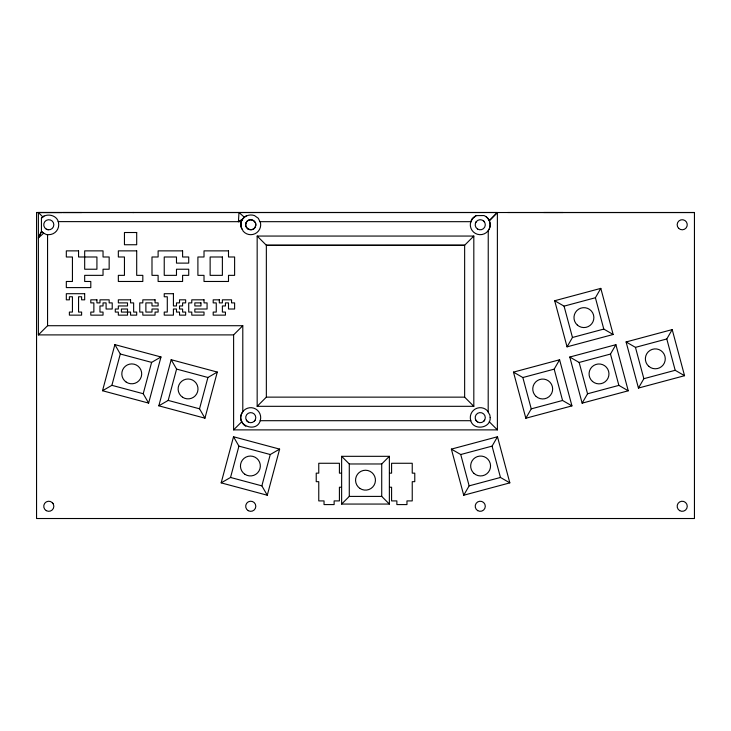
<?xml version="1.0" encoding="UTF-8"?>
<svg xmlns="http://www.w3.org/2000/svg" width="731" height="731" viewBox="0 0 731 731"><rect width="100%" height="100%" fill="white"/><g stroke="black" fill="none" stroke-linecap="round" stroke-linejoin="round"><path stroke-width="1.1" d="M488.198 411.809L488.244 230.649C492.036 225.705 489.852 217.792 484.023 215.554L476.274 215.618L472.244 218.825L470.362 223.613A9.942 9.942 0 0 0 484.214 233.856A9.942 9.942 0 0 0 486.161 216.741M240.828 223.942C241.303 217.354 248.202 213.415 254.461 215.563L258.317 218.286L260.528 222.937A9.942 9.942 0 0 1 243.176 231.188L240.965 226.537L241.376 221.539M241.76 220.652L238.434 221.676L238.982 212.493L244.291 217.162M241.367 221.676L58.151 221.621M102.523 390.738L114.877 344.621L160.984 356.975L148.631 403.092L102.523 390.738L111.889 385.328L143.221 393.717L148.631 403.092M111.889 385.328L120.286 353.996L114.877 344.621M143.221 393.717L151.619 362.384L160.984 356.975M158.828 405.824L171.182 359.707L217.29 372.07L204.936 418.178L158.828 405.824L168.194 400.414L199.526 408.803L204.936 418.178M168.194 400.414L176.591 369.082L171.182 359.707M199.526 408.803L207.924 377.479L217.29 372.07M221.164 482.871L233.518 436.763L279.626 449.117L267.272 495.225L221.164 482.871L230.53 477.462L261.862 485.859L267.272 495.225M230.53 477.462L238.927 446.129L233.518 436.763M261.862 485.859L270.26 454.527L279.626 449.117M242.135 412.668C234.423 425.113 257.001 433.858 260.355 420.215A9.942 9.942 0 0 0 243.715 410.603L242.135 412.668A9.942 9.942 0 0 0 245.771 426.255M38.377 237.977L41.439 231.398L41.439 218.14C46.163 212.648 57.091 214.877 58.453 222.388A9.942 9.942 0 0 1 48.548 234.678C46.236 236.022 37.994 228.538 43.604 233.226L38.377 237.977L41.585 231.599M463.728 495.225L469.138 485.859L500.47 477.462L509.836 482.871L463.728 495.225L451.374 449.117L497.482 436.763L509.836 482.871M451.374 449.117L460.74 454.527L492.073 446.129L497.482 436.763M525.836 418.242L531.245 408.867L562.568 400.478L571.944 405.888L559.59 359.771L513.473 372.125L525.836 418.242L571.944 405.888M513.473 372.125L522.848 377.534L554.18 369.146L559.59 359.771M567.055 346.841L572.464 337.475L603.788 329.078L613.163 334.487L600.809 288.38L554.692 300.733L567.055 346.841L613.163 334.487M554.692 300.733L564.067 306.143L595.399 297.745L600.809 288.38M582.141 403.156L587.55 393.781L618.874 385.383L628.249 390.793L615.895 344.685L569.787 357.039L582.141 403.156L628.249 390.793M569.787 357.039L579.153 362.448L610.486 354.06L615.895 344.685M638.446 388.06L643.856 378.695L675.188 370.297L684.554 375.707L638.446 388.06L626.092 341.953L672.2 329.599L684.554 375.707M626.092 341.953L635.458 347.362L666.791 338.965L672.2 329.599M475.68 222.571L476.402 221.466M254.315 421.211L255.119 420.161M483.812 421.211L484.616 420.161M489.368 220.771L497.382 212.493L38.377 212.493L38.377 334.899L233.609 334.899L242.793 325.715L242.793 411.809M543.718 212.502L563.053 212.511M38.377 334.899L47.561 325.715L242.793 325.715M233.609 334.899L233.609 429.883L241.76 421.723M257.166 406.317L266.349 397.134L266.349 245.241L257.166 236.058L257.166 406.317L473.816 406.317L473.816 236.058L257.166 236.058M473.816 236.058L464.642 245.241L266.358 245.26L464.642 245.241L464.642 397.152L473.816 406.317M489.267 220.607L497.382 212.493L497.382 429.883L233.609 429.883M341.633 504.061L349.281 496.404L349.281 463.975L341.633 456.318L341.633 504.061L389.367 504.061L389.367 456.318L341.633 456.318M349.281 463.975L381.719 463.975L389.367 456.318M41.439 218.14L44.015 216.011M238.434 221.676L242.555 219.09M132.823 212.529L133.709 212.52M507.68 212.502L694.45 212.52L694.45 518.517L36.55 518.517L36.55 212.52L694.45 212.52M260.117 221.676L470.846 221.676M266.349 397.134L464.642 397.152M260.145 420.7L470.828 420.7M341.276 473.149L339.412 473.149L339.412 463.271L318.762 463.271L318.762 473.149L316.231 473.149L316.231 481.674L318.762 481.674L318.762 500.909L324.034 500.909L324.034 504.582L334.131 504.582L334.131 500.909L339.412 500.909L339.412 487.23L341.276 487.23M389.724 473.149L391.588 473.149L391.588 463.271L412.238 463.271L412.238 473.149L414.769 473.149L414.769 481.674L412.238 481.674L412.238 500.909L406.966 500.909L406.966 504.582L396.869 504.582L396.869 500.909L391.588 500.909L391.588 487.23L389.724 487.23M349.281 496.404L381.719 496.404L389.367 504.061M62.866 212.52L81.689 212.529M36.55 212.52L62.098 212.547M46.903 229.424L48.182 229.753M120.286 353.996L151.619 362.384M176.591 369.082L207.924 377.479M238.927 446.129L270.26 454.527M489.231 421.723L497.382 429.883M38.377 212.493L42.791 216.906M483.52 220.89L484.397 221.868M475.872 420.161L476.676 421.211M246.374 420.161L247.179 421.211M52.358 502.709L53.162 503.75M666.791 338.965L675.188 370.297M635.458 347.362L643.856 378.695M595.399 297.745L603.788 329.078M610.486 354.06L618.874 385.383M564.067 306.143L572.464 337.475M579.153 362.448L587.55 393.781M554.18 369.146L562.568 400.478M522.848 377.534L531.245 408.867M492.073 446.129L500.47 477.462M460.74 454.527L469.138 485.859M381.719 463.975L381.719 496.404M47.561 234.523L47.561 325.715M470.992 221.091A9.942 9.942 0 0 1 476.274 215.618M241.76 229.004A9.942 9.942 0 0 1 246.475 215.755M490.19 417.492C491.013 428.558 473.103 430.897 470.673 420.352A9.942 9.942 0 0 1 487.175 410.502L489.816 414.925L490.19 417.492M246.045 222.882C243.441 228.83 253.291 232.714 255.439 226.592C258.052 220.643 248.202 216.76 246.045 222.882M136.697 232.513L124.453 232.513L124.453 244.748L136.697 244.748L136.697 232.513M78.555 250.87L66.32 250.87L66.32 256.992L72.433 256.992L72.433 281.472L66.32 281.472L66.32 287.594L90.799 287.594L90.799 281.472L84.677 281.472L84.677 275.349L103.034 275.349L103.034 269.227L109.157 269.227L109.157 256.992L103.034 256.992L103.034 250.87L84.677 250.87L84.677 269.227L96.921 269.227L96.921 256.992L78.555 256.992L78.555 250.87M136.697 250.87L118.34 250.87L118.34 256.992L124.453 256.992L124.453 275.349L118.34 275.349L118.34 281.472L142.819 281.472L142.819 275.349L136.697 275.349L136.697 250.87M182.595 250.87L158.115 250.87L158.115 256.992L151.993 256.992L151.993 275.349L158.115 275.349L158.115 281.472L182.595 281.472L182.595 275.349L188.717 275.349L188.717 269.227L176.482 269.227L176.482 275.349L164.237 275.349L164.237 256.992L176.482 256.992L176.482 263.114L188.717 263.114L188.717 256.992L182.595 256.992L182.595 250.87M228.501 250.87L204.013 250.87L204.013 256.992L197.9 256.992L197.9 275.349L204.013 275.349L204.013 281.472L228.501 281.472L228.501 275.349L234.614 275.349L234.614 256.992L228.501 256.992L228.501 250.87M222.379 256.992L210.135 256.992L210.135 275.349L222.379 275.349L222.379 256.992M84.677 293.707L66.32 293.707L66.32 299.829L69.381 299.829L69.381 296.768L72.433 296.768L72.433 312.073L69.381 312.073L69.381 315.134L81.616 315.134L81.616 312.073L78.555 312.073L78.555 296.768L81.616 296.768L81.616 299.829L84.677 299.829L84.677 293.707M173.421 293.707L164.237 293.707L164.237 296.768L167.298 296.768L167.298 312.073L164.237 312.073L164.237 315.134L173.421 315.134L173.421 309.012L176.482 309.012L176.482 312.073L179.534 312.073L179.534 315.134L185.656 315.134L185.656 312.073L182.595 312.073L182.595 309.012L179.534 309.012L179.534 305.951L182.595 305.951L182.595 302.89L185.656 302.89L185.656 299.829L179.534 299.829L179.534 302.89L176.482 302.89L176.482 305.951L173.421 305.951L173.421 293.707M96.921 299.829L90.799 299.829L90.799 302.89L93.86 302.89L93.86 312.073L90.799 312.073L90.799 315.134L103.034 315.134L103.034 312.073L99.973 312.073L99.973 305.951L103.034 305.951L103.034 302.89L106.096 302.89L106.096 309.012L112.218 309.012L112.218 302.89L109.157 302.89L109.157 299.829L99.973 299.829L99.973 302.89L96.921 302.89L96.921 299.829M130.575 299.829L118.34 299.829L118.34 302.89L127.514 302.89L127.514 305.951L118.34 305.951L118.34 309.012L115.279 309.012L115.279 312.073L118.34 312.073L118.34 315.134L127.514 315.134L127.514 309.012L121.401 309.012L121.401 312.073L130.575 312.073L130.575 315.134L136.697 315.134L136.697 312.073L133.636 312.073L133.636 302.89L130.575 302.89L130.575 299.829M155.054 299.829L142.819 299.829L142.819 302.89L139.758 302.89L139.758 312.073L142.819 312.073L142.819 315.134L155.054 315.134L155.054 312.073L158.115 312.073L158.115 309.012L151.993 309.012L151.993 312.073L145.88 312.073L145.88 302.89L151.993 302.89L151.993 305.951L158.115 305.951L158.115 302.89L155.054 302.89L155.054 299.829M204.013 299.829L191.778 299.829L191.778 302.89L188.717 302.89L188.717 312.073L191.778 312.073L191.778 315.134L204.013 315.134L204.013 312.073L194.839 312.073L194.839 309.012L207.074 309.012L207.074 302.89L204.013 302.89L204.013 299.829M219.318 299.829L213.196 299.829L213.196 302.89L216.257 302.89L216.257 312.073L213.196 312.073L213.196 315.134L225.44 315.134L225.44 312.073L222.379 312.073L222.379 305.951L225.44 305.951L225.44 302.89L228.501 302.89L228.501 309.012L234.614 309.012L234.614 302.89L231.553 302.89L231.553 299.829L222.379 299.829L222.379 302.89L219.318 302.89L219.318 299.829M200.961 302.89L194.839 302.89L194.839 305.951L200.961 305.951L200.961 302.89M248.229 422.034A5.053 5.053 0 0 0 255.795 417.657A5.053 5.053 0 0 0 248.229 413.289A5.053 5.053 0 0 0 248.229 422.034M477.498 228.995A5.053 5.053 0 0 0 485.293 225.02A5.053 5.053 0 0 0 477.955 220.259A5.053 5.053 0 0 0 477.498 228.995M477.718 422.015A5.053 5.053 0 0 0 485.293 417.639A5.053 5.053 0 0 0 477.718 413.262A5.053 5.053 0 0 0 477.718 422.015M46.263 229.132A5.053 5.053 0 0 0 53.838 224.755A5.053 5.053 0 0 0 46.263 220.387A5.053 5.053 0 0 0 46.263 229.132M678.642 228.328A5.053 5.053 0 0 0 687.085 226.062A5.053 5.053 0 0 0 680.899 219.876A5.053 5.053 0 0 0 678.642 228.328M247.8 228.858A5.053 5.053 0 0 0 255.777 225.258A5.053 5.053 0 0 0 248.677 220.15A5.053 5.053 0 0 0 247.8 228.858M46.263 510.649A5.053 5.053 0 0 0 53.838 506.272A5.053 5.053 0 0 0 46.263 501.905A5.053 5.053 0 0 0 46.263 510.649M248.22 510.667A5.071 5.071 0 0 0 255.813 506.272A5.071 5.071 0 0 0 248.22 501.886A5.071 5.071 0 0 0 248.22 510.667M477.727 510.649A5.053 5.053 0 0 0 485.302 506.272A5.053 5.053 0 0 0 477.727 501.905A5.053 5.053 0 0 0 477.727 510.649M679.684 510.649A5.053 5.053 0 0 0 687.259 506.272A5.053 5.053 0 0 0 679.684 501.905A5.053 5.053 0 0 0 679.684 510.649M592.448 381.39A9.942 9.942 0 0 0 608.768 375.871A9.942 9.942 0 0 0 595.829 364.495A9.942 9.942 0 0 0 592.448 381.39M474.035 473.46A9.942 9.942 0 0 0 490.355 467.95A9.942 9.942 0 0 0 477.425 456.573A9.942 9.942 0 0 0 474.035 473.46M536.143 396.476A9.942 9.942 0 0 0 552.462 390.957A9.942 9.942 0 0 0 539.524 379.581A9.942 9.942 0 0 0 536.143 396.476M648.753 366.304A9.942 9.942 0 0 0 665.073 360.785A9.942 9.942 0 0 0 652.134 349.409A9.942 9.942 0 0 0 648.753 366.304M577.362 325.085A9.942 9.942 0 0 0 593.682 319.566A9.942 9.942 0 0 0 580.743 308.19A9.942 9.942 0 0 0 577.362 325.085M359.99 488.463A9.942 9.942 0 0 0 375.423 480.824A9.942 9.942 0 0 0 361.087 471.276A9.942 9.942 0 0 0 359.99 488.463M126.244 382.13A9.942 9.942 0 0 0 141.677 374.491A9.942 9.942 0 0 0 127.34 364.943A9.942 9.942 0 0 0 126.244 382.13M182.549 397.216A9.942 9.942 0 0 0 197.982 389.577A9.942 9.942 0 0 0 183.645 380.029A9.942 9.942 0 0 0 182.549 397.216M244.885 474.273A9.942 9.942 0 0 0 260.318 466.634A9.942 9.942 0 0 0 245.981 457.085A9.942 9.942 0 0 0 244.885 474.273"/></g></svg>
